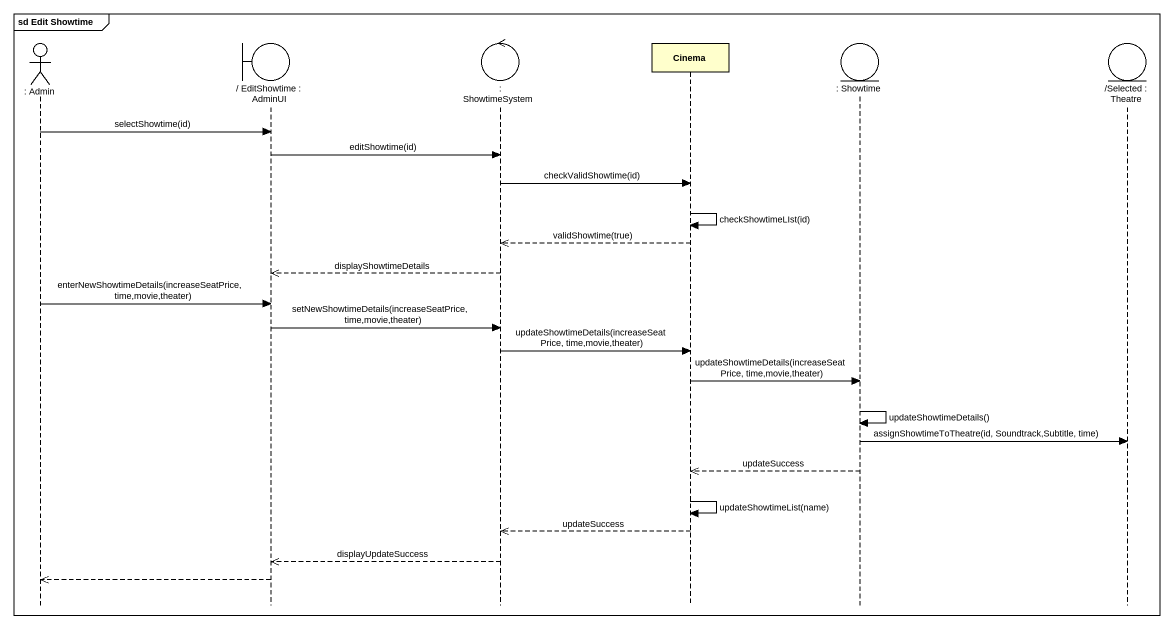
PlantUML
@startuml
mainframe sd Edit Showtime
hide footbox
actor ": Admin" as Admin
boundary "/ EditShowtime : AdminUI" as EditShowtime_AdminUI
control ": ShowtimeSystem" as ShowtimeSystem
participant Cinema
entity ": Showtime" as Showtime
entity "/Selected : Theatre" as Selected_Theatre

Admin -> EditShowtime_AdminUI : selectShowtime(id)
EditShowtime_AdminUI -> ShowtimeSystem : editShowtime(id)
ShowtimeSystem -> Cinema : checkValidShowtime(id)
Cinema -> Cinema : checkShowtimeLIst(id)
Cinema -->> ShowtimeSystem : validShowtime(true)
ShowtimeSystem -->> EditShowtime_AdminUI : displayShowtimeDetails
Admin -> EditShowtime_AdminUI : enterNewShowtimeDetails(increaseSeatPrice, time,movie,theater)
EditShowtime_AdminUI -> ShowtimeSystem : setNewShowtimeDetails(increaseSeatPrice, time,movie,theater)
ShowtimeSystem -> Cinema : updateShowtimeDetails(increaseSeatPrice, time,movie,theater)
Cinema -> Showtime : updateShowtimeDetails(increaseSeatPrice, time,movie,theater)
Showtime -> Showtime : updateShowtimeDetails()
Showtime -> Selected_Theatre : assignShowtimeToTheatre(id, Soundtrack,Subtitle, time)
Showtime -->> Cinema : updateSuccess
Cinema -> Cinema : updateShowtimeList(name)
Cinema -->> ShowtimeSystem : updateSuccess
ShowtimeSystem -->> EditShowtime_AdminUI : displayUpdateSuccess
EditShowtime_AdminUI -->> Admin
@enduml
